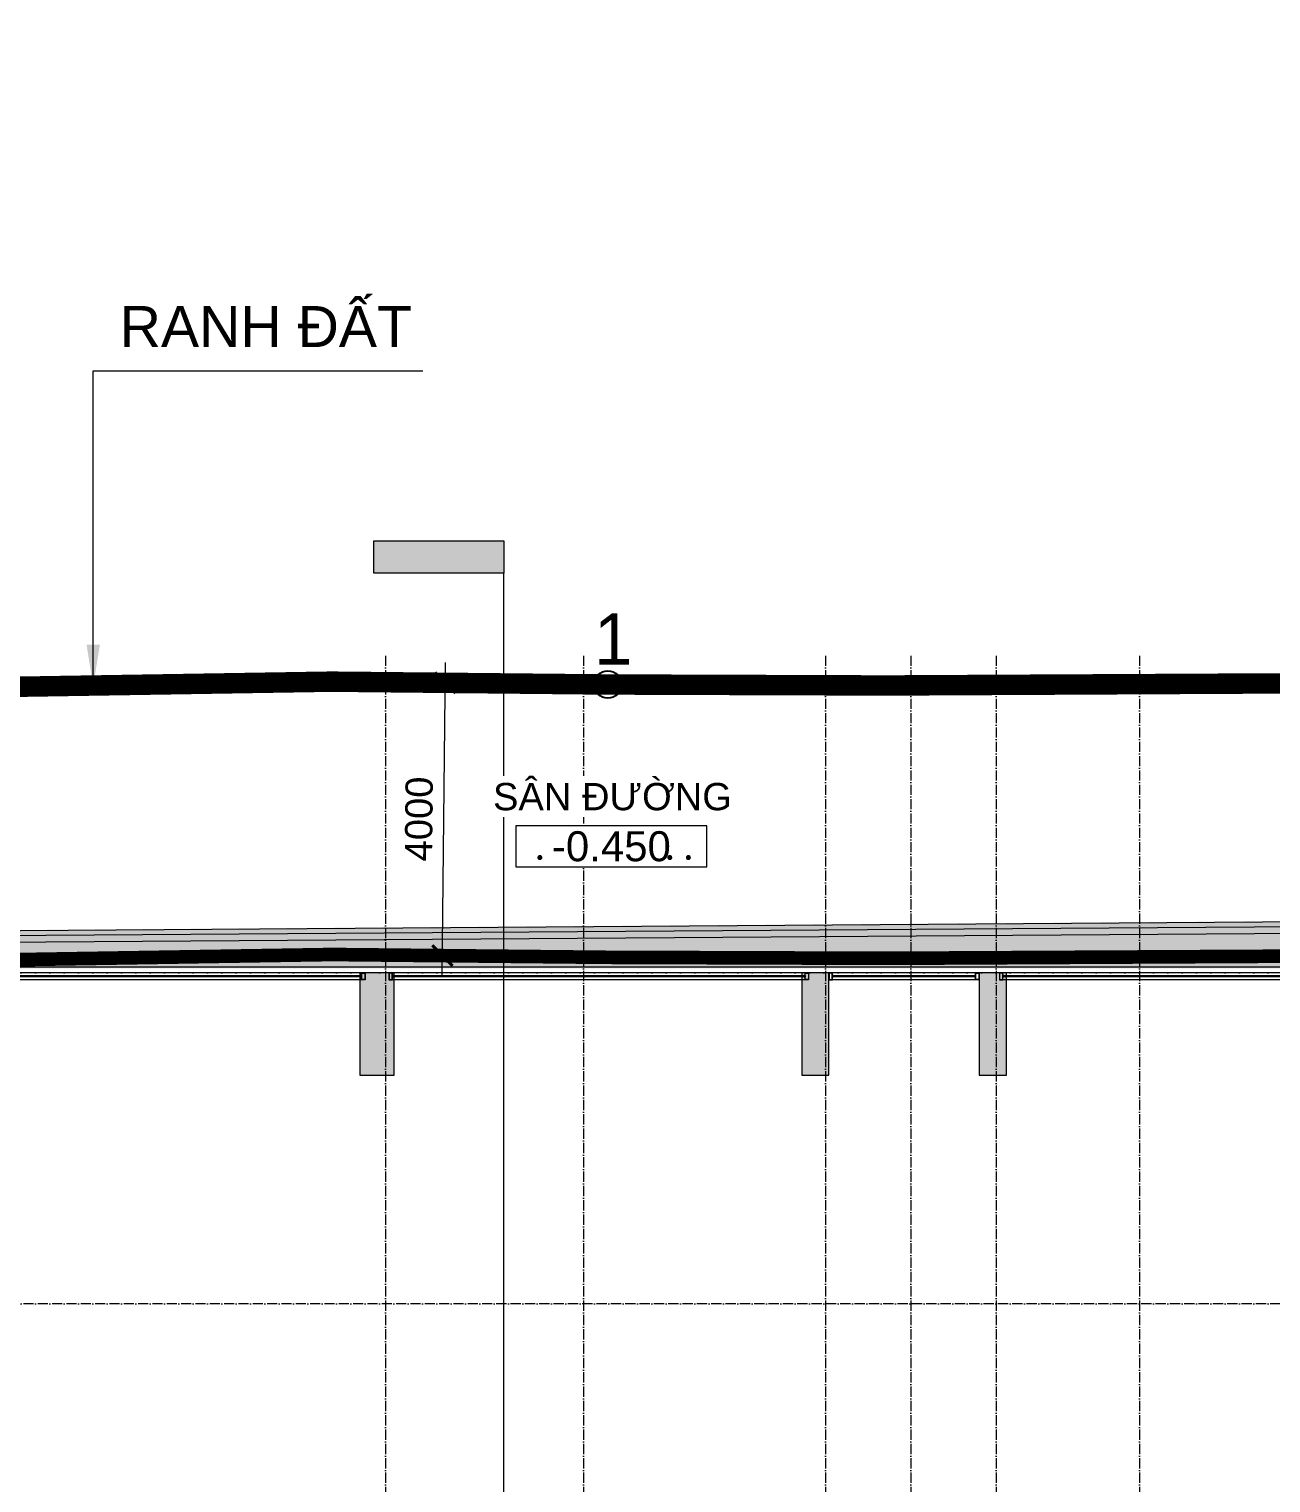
# Model space of a CAD drawing. Header units: millimetres. Extents: x -55734 to 116976, y -16290 to 119094.
# Drawn here: x 11776 to 29979, y 35122 to 56437 of the extents above; entities that cross this region are included whole.
import ezdxf
from ezdxf.enums import TextEntityAlignment as Align
from ezdxf.xclip import XClip

# ---------------------------------------------------------------- set-up
doc = ezdxf.new("R2010")
doc.units = ezdxf.units.MM
doc.header["$XCLIPFRAME"] = 0
for name, pattern in [('gf$0$Dash', [6, 3, -3]), ('Grid Line', [4.2, 3, -0.6, 0, -0.6]), ('HIDDEN2', [4.7625, 3.175, -1.5875]), ('PHANTOM', [63.5, 31.75, -6.35, 6.35, -6.35, 6.35, -6.35])]:
    doc.linetypes.add(name, pattern=pattern)
doc.layers.get('Defpoints').update_dxf_attribs({"color": 230})
for name, color, linetype in [('20180221 BF$0$sohieu_diem', 2, 'Continuous'), ('CGXD', 5, 'HIDDEN2'), ('RD-AB', 4, 'PHANTOM')]:
    doc.layers.add(name, color=color, linetype=linetype)
for name, color, linetype, lineweight in [('@ color hatch', 7, 'Continuous', 13), ('A-FLOR-PATT', 8, 'Continuous', 9), ('CHU', 181, 'Continuous', 5), ('CUA', 31, 'Continuous', 9), ('DIM', 1, 'Continuous', 5), ('G-ANNO-SYMB', 111, 'Continuous', 5), ('KI-HIEU-1', 151, 'Continuous', 9), ('NET THAY 2', 55, 'Continuous', 5), ('NET-CAT', 3, 'Continuous', 15), ('NET-THAY', 2, 'Continuous', 9), ('TRUC', 225, 'Continuous', 5), ('X-COT HAM$0$LC.HA', 8, 'Continuous', 9)]:
    doc.layers.add(name, color=color, linetype=linetype, lineweight=lineweight)
doc.styles.add('20180221 BF$0$VAPTIMN', font='VAPTIMB_0.TTF')
doc.styles.add('Arial', font='arial_1.ttf', dxfattribs={"height": 476.25})
doc.styles.add('Arial_2', font='arial_1.ttf', dxfattribs={"height": 400})
doc.styles.add('Arial_3', font='arial_1.ttf', dxfattribs={"height": 400})
doc.styles.add('TA1', font='arial_1.ttf')
doc.dimstyles.new('D_200_KTx2', dxfattribs={"dimtxt": 400, "dimasz": 300, "dimexe": 300, "dimexo": 300, "dimgap": 160, "dimtad": 1, "dimdec": 0, "dimzin": 9, "dimtxsty": 'TA1', "dimblk": 'ARCHTICK', "dimcen": 1, "dimdle": 300, "dimclrd": 256, "dimclre": 256, "dimclrt": 7, "dimadec": 0, "dimazin": 0, "dimtfac": 1, "dimtdec": 0, "dimtix": 1, "dimtmove": 1, "dimatfit": 3, "dimldrblk": 'ARCHTICK', "dimfxl": 1, "dimtolj": 1, "dimtzin": 0, "dimlwd": -1, "dimlwe": -1, "dimarcsym": 0})
doc.dimstyles.new('Diagonal_-_2_5mm_Arial', dxfattribs={"dimscale": 304.8, "dimtxt": 500, "dimasz": 1.968504, "dimexe": 1.574803, "dimexo": 0.984252, "dimgap": 1, "dimtad": 1, "dimdec": 0, "dimzin": 0, "dimdsep": 46, "dimtxsty": 'Arial_3', "dimblk1": 'OBLIQUE', "dimblk2": 'OBLIQUE', "dimsah": 1, "dimcen": 0.09, "dimdle": 1.574803, "dimclrt": 256, "dimazin": 0, "dimtfac": 1, "dimtdec": 0, "dimtix": 1, "dimtmove": 0, "dimatfit": 3, "dimfxl": 1, "dimtvp": 1, "dimtfill": 1, "dimtolj": 1, "dimtzin": 0, "dimarcsym": 2})

# ---------------------------------------------------------------- blocks, each defined once
blk = doc.blocks.new('ALC1807-ASCENT PLAZA-KET CAU_rvt-1-MẶT BẰNG TẦNG 1')
at = {"layer": 'X-COT HAM$0$LC.HA'}
h = blk.add_hatch(color=256, dxfattribs=at)
h.dxf.hatch_style = 1
h.paths.add_polyline_path([(16625, 41100), (17125, 41100), (17125, 42600), (16625, 42600)])
h = blk.add_hatch(color=256, dxfattribs=at)
h.dxf.hatch_style = 1
h.paths.add_polyline_path([(23501, 42600), (23101, 42600), (23101, 41100), (23501, 41100)])
h = blk.add_hatch(color=256, dxfattribs=at)
h.dxf.hatch_style = 1
h.paths.add_polyline_path([(26101, 42600), (25701, 42600), (25701, 41100), (26101, 41100)])
at = {"ltscale": 1000}
blk.add_lwpolyline([(16625, 41100), (17125, 41100), (17125, 42600), (16625, 42600)], close=True, dxfattribs=at)
at = {"ltscale": 1000, "elevation": 0}
for points in [[(23501, 42600), (23101, 42600), (23101, 41100), (23501, 41100)], [(26101, 42600), (25701, 42600), (25701, 41100), (26101, 41100)]]:
    blk.add_lwpolyline(points, close=True, dxfattribs=at)
blk = doc.blocks.new('Section - 3_32_ x 3_8_-317996-MẶT BẰNG TẦNG 1')
at = {"layer": 'G-ANNO-SYMB'}
blk.add_hatch(color=256, dxfattribs=at).paths.add_polyline_path([(0, 9.525), (0, 0), (-2.38125, 0), (-2.38125, 9.525)], flags=0)
for p, q in [((0, 9.525), (-2.38125, 9.525)), ((-2.38125, 9.525), (-2.38125, 0)), ((0, 0), (0, 9.525)), ((-2.38125, 0), (0, 0))]:
    blk.add_line(p, q, dxfattribs=at)
blk = doc.blocks.new('_ARCHTICK')
at = {"color": 0, "linetype": 'ByBlock', "const_width": 0.15}
blk.add_lwpolyline([(-0.5, -0.5), (0.5, 0.5)], dxfattribs=at)
blk = doc.blocks.new('*D197')
at = {"layer": 'Defpoints', "color": 0, "transparency": 16777216}
for p in [(73609, 80279, 0), (73609, 80279), (73568, 76279, 0)]:
    blk.add_point(p, dxfattribs=at)
at = {"layer": 'DIM', "transparency": 16777216}
blk.add_line((73565, 75979), (73613, 80579), dxfattribs=at)
at = {"layer": 'DIM', "transparency": 16777216, "xscale": 300, "yscale": 300, "zscale": 300}
for p, rotation in [((73609, 80279), 89.41001957894403), ((73568, 76279), 269.410019578944)]:
    blk.add_blockref('_ARCHTICK', p, dxfattribs=dict(at, rotation=rotation))
at = {"layer": 'DIM', "color": 7, "transparency": 16777216, "insert": (73225, 78283), "char_height": 400, "attachment_point": 5, "rotation": 89.41, "style": 'TA1'}
blk.add_mtext('\\A1;4000', dxfattribs=at)
blk = doc.blocks.new('_Oblique')
at = {"color": 0, "linetype": 'ByBlock', "lineweight": -2}
blk.add_line((-0.5, -0.5), (0.5, 0.5), dxfattribs=at)
blk = doc.blocks.new('*U44')
at = {"color": 7, "ltscale": 30, "true_color": 0xffffff, "insert": (520, 350), "char_height": 200, "attachment_point": 5, "bg_fill": 3, "box_fill_scale": 1.25, "bg_fill_color": 256, "bg_fill_true_color": 13158600, "bg_fill_transparency": 0}
blk.add_mtext('\\A1;.      ..', dxfattribs=at)
blk.add_lwpolyline([(-200, 200), (1200, 200), (1200, 500), (-200, 500)], close=True)
at = {"color": 7, "style": 'Arial'}
blk.add_attdef('±0.000', text='', height=220, dxfattribs=at).set_placement((500, 350), align=Align.MIDDLE)
blk = doc.blocks.new('*U149')
for p, q in [((6050, 100, 0), (50, 100, 0)), ((6050, 0, 0), (50, 0, 0)), ((6037, 58, 0), (63, 58, 0)), ((6037, 42, 0), (63, 42, 0))]:
    blk.add_line(p, q)
at = {"ltscale": 100}
for p, q in [((50, 61, 0), (50, 39, 0)), ((50, 61, 0), (50, 39, 0)), ((6050, 61, 0), (6050, 39, 0)), ((6050, 61, 0), (6050, 39, 0))]:
    blk.add_line(p, q, dxfattribs=at)
at = {"color": 1, "lineweight": 0, "ltscale": 10}
blk.add_line((57, 50, 0), (6043, 50, 0), dxfattribs=at)
at = {"ltscale": 25, "elevation": 0}
for points in [[(0, 0), (50, 0), (50, 100), (0, 100)], [(2, 2), (48, 2), (48, 98), (2, 98)]]:
    blk.add_lwpolyline(points, close=True, dxfattribs=at)
at = {"elevation": 0}
for points in [[(50, 39), (50, 61), (63, 61, -0.414214), (63, 60), (63, 57, -0.414214), (63, 56, -0.414214), (62, 57), (62, 59, 0.414214), (62, 60), (52, 60, 0.414214), (51, 59), (51, 40, 0.414214), (52, 40), (62, 40, 0.414214), (62, 40), (62, 43, -0.414214), (63, 43, -0.414214), (63, 43), (63, 39, -0.414214), (63, 39), (50, 39)], [(6050, 39), (6050, 61), (6038, 61, 0.414214), (6037, 60), (6037, 57, 0.414214), (6038, 56, 0.414214), (6038, 57), (6038, 59, -0.414214), (6039, 60), (6049, 60, -0.414214), (6049, 59), (6049, 40, -0.414214), (6049, 40), (6039, 40, -0.414214), (6038, 40), (6038, 43, 0.414214), (6038, 43, 0.414214), (6037, 43), (6037, 39, 0.414214), (6038, 39), (6050, 39)]]:
    blk.add_lwpolyline(points, format="xyb", dxfattribs=at)
for points in [[(50, 40), (50, 59)], [(50, 40), (50, 59)], [(6050, 40), (6050, 59)], [(6050, 40), (6050, 59)]]:
    blk.add_lwpolyline(points, dxfattribs=at)
for points in [[(57, 52, 0.110226), (57, 52), (57, 48, 0.110226), (57, 48, 0.547587), (60, 47, -0.371535), (61, 47, 0.207699), (65, 47, -0.626616), (65, 47, -0.088099), (63, 42), (63, 44), (60, 44), (60, 43), (56, 46, -0.26277), (55, 47), (55, 50), (55, 53, -0.26277), (56, 54), (60, 57), (60, 56), (63, 56), (63, 58, -0.088099), (65, 53, -0.626616), (65, 53, 0.207699), (61, 53, -0.371535), (60, 53, 0.547587)], [(6043, 52, -0.110226), (6043, 52), (6043, 48, -0.110226), (6043, 48, -0.547587), (6040, 47, 0.371535), (6039, 47, -0.207699), (6035, 47, 0.626616), (6035, 47, 0.088099), (6037, 42), (6037, 44), (6040, 44), (6040, 43), (6044, 46, 0.26277), (6045, 47), (6045, 50), (6045, 53, 0.26277), (6044, 54), (6040, 57), (6040, 56), (6037, 56), (6037, 58, 0.088099), (6035, 53, 0.626616), (6035, 53, -0.207699), (6039, 53, 0.371535), (6040, 53, -0.547587)]]:
    blk.add_lwpolyline(points, format="xyb", close=True)
for points in [[(57, 47), (57, 52), (6043, 52), (6043, 47)], [(6100, 100), (6100, 0), (6050, 0), (6050, 100)], [(6098, 98), (6098, 2), (6052, 2), (6052, 98)]]:
    blk.add_lwpolyline(points, close=True)
blk = doc.blocks.new('*U151')
for p, q in [((6100, 100, 0), (50, 100, 0)), ((6100, 0, 0), (50, 0, 0)), ((6087, 58, 0), (63, 58, 0)), ((6087, 42, 0), (63, 42, 0))]:
    blk.add_line(p, q)
at = {"ltscale": 100}
for p, q in [((50, 61, 0), (50, 39, 0)), ((50, 61, 0), (50, 39, 0)), ((6100, 61, 0), (6100, 39, 0)), ((6100, 61, 0), (6100, 39, 0))]:
    blk.add_line(p, q, dxfattribs=at)
at = {"color": 1, "lineweight": 0, "ltscale": 10}
blk.add_line((57, 50, 0), (6093, 50, 0), dxfattribs=at)
at = {"ltscale": 25, "elevation": 0}
for points in [[(0, 0), (50, 0), (50, 100), (0, 100)], [(2, 2), (48, 2), (48, 98), (2, 98)]]:
    blk.add_lwpolyline(points, close=True, dxfattribs=at)
at = {"elevation": 0}
for points in [[(50, 39), (50, 61), (63, 61, -0.414214), (63, 60), (63, 57, -0.414214), (63, 56, -0.414214), (62, 57), (62, 59, 0.414214), (62, 60), (52, 60, 0.414214), (51, 59), (51, 40, 0.414214), (52, 40), (62, 40, 0.414214), (62, 40), (62, 43, -0.414214), (63, 43, -0.414214), (63, 43), (63, 39, -0.414214), (63, 39), (50, 39)], [(6100, 39), (6100, 61), (6087, 61, 0.414214), (6087, 60), (6087, 57, 0.414214), (6087, 56, 0.414214), (6088, 57), (6088, 59, -0.414214), (6088, 60), (6098, 60, -0.414214), (6099, 59), (6099, 40, -0.414214), (6098, 40), (6088, 40, -0.414214), (6088, 40), (6088, 43, 0.414214), (6087, 43, 0.414214), (6087, 43), (6087, 39, 0.414214), (6087, 39), (6100, 39)]]:
    blk.add_lwpolyline(points, format="xyb", dxfattribs=at)
for points in [[(50, 40), (50, 59)], [(50, 40), (50, 59)], [(6100, 40), (6100, 59)], [(6100, 40), (6100, 59)]]:
    blk.add_lwpolyline(points, dxfattribs=at)
for points in [[(57, 52, 0.110226), (57, 52), (57, 48, 0.110226), (57, 48, 0.547587), (60, 47, -0.371535), (61, 47, 0.207699), (65, 47, -0.626616), (65, 47, -0.088099), (63, 42), (63, 44), (60, 44), (60, 43), (56, 46, -0.26277), (55, 47), (55, 50), (55, 53, -0.26277), (56, 54), (60, 57), (60, 56), (63, 56), (63, 58, -0.088099), (65, 53, -0.626616), (65, 53, 0.207699), (61, 53, -0.371535), (60, 53, 0.547587)], [(6093, 52, -0.110226), (6093, 52), (6093, 48, -0.110226), (6093, 48, -0.547587), (6090, 47, 0.371535), (6089, 47, -0.207699), (6085, 47, 0.626616), (6085, 47, 0.088099), (6087, 42), (6087, 44), (6090, 44), (6090, 43), (6094, 46, 0.26277), (6095, 47), (6095, 50), (6095, 53, 0.26277), (6094, 54), (6090, 57), (6090, 56), (6087, 56), (6087, 58, 0.088099), (6085, 53, 0.626616), (6085, 53, -0.207699), (6089, 53, 0.371535), (6090, 53, -0.547587)]]:
    blk.add_lwpolyline(points, format="xyb", close=True)
for points in [[(57, 47), (57, 52), (6093, 52), (6093, 47)], [(6150, 100), (6150, 0), (6100, 0), (6100, 100)], [(6148, 98), (6148, 2), (6102, 2), (6102, 98)]]:
    blk.add_lwpolyline(points, close=True)
blk = doc.blocks.new('*U150')
for p, q in [((2150, 100, 0), (50, 100, 0)), ((2150, 0, 0), (50, 0, 0)), ((2137, 58, 0), (63, 58, 0)), ((2137, 42, 0), (63, 42, 0))]:
    blk.add_line(p, q)
at = {"ltscale": 100}
for p, q in [((50, 61, 0), (50, 39, 0)), ((50, 61, 0), (50, 39, 0)), ((2150, 61, 0), (2150, 39, 0)), ((2150, 61, 0), (2150, 39, 0))]:
    blk.add_line(p, q, dxfattribs=at)
at = {"color": 1, "lineweight": 0, "ltscale": 10}
blk.add_line((57, 50, 0), (2143, 50, 0), dxfattribs=at)
at = {"ltscale": 25, "elevation": 0}
for points in [[(0, 0), (50, 0), (50, 100), (0, 100)], [(2, 2), (48, 2), (48, 98), (2, 98)]]:
    blk.add_lwpolyline(points, close=True, dxfattribs=at)
at = {"elevation": 0}
for points in [[(50, 39), (50, 61), (63, 61, -0.414214), (63, 60), (63, 57, -0.414214), (63, 56, -0.414214), (62, 57), (62, 59, 0.414214), (62, 60), (52, 60, 0.414214), (51, 59), (51, 40, 0.414214), (52, 40), (62, 40, 0.414214), (62, 40), (62, 43, -0.414214), (63, 43, -0.414214), (63, 43), (63, 39, -0.414214), (63, 39), (50, 39)], [(2150, 39), (2150, 61), (2138, 61, 0.414214), (2137, 60), (2137, 57, 0.414214), (2138, 56, 0.414214), (2138, 57), (2138, 59, -0.414214), (2139, 60), (2149, 60, -0.414214), (2149, 59), (2149, 40, -0.414214), (2149, 40), (2139, 40, -0.414214), (2138, 40), (2138, 43, 0.414214), (2138, 43, 0.414214), (2137, 43), (2137, 39, 0.414214), (2138, 39), (2150, 39)]]:
    blk.add_lwpolyline(points, format="xyb", dxfattribs=at)
for points in [[(50, 40), (50, 59)], [(50, 40), (50, 59)], [(2150, 40), (2150, 59)], [(2150, 40), (2150, 59)]]:
    blk.add_lwpolyline(points, dxfattribs=at)
for points in [[(57, 52, 0.110226), (57, 52), (57, 48, 0.110226), (57, 48, 0.547587), (60, 47, -0.371535), (61, 47, 0.207699), (65, 47, -0.626616), (65, 47, -0.088099), (63, 42), (63, 44), (60, 44), (60, 43), (56, 46, -0.26277), (55, 47), (55, 50), (55, 53, -0.26277), (56, 54), (60, 57), (60, 56), (63, 56), (63, 58, -0.088099), (65, 53, -0.626616), (65, 53, 0.207699), (61, 53, -0.371535), (60, 53, 0.547587)], [(2143, 52, -0.110226), (2143, 52), (2143, 48, -0.110226), (2143, 48, -0.547587), (2140, 47, 0.371535), (2139, 47, -0.207699), (2135, 47, 0.626616), (2135, 47, 0.088099), (2137, 42), (2137, 44), (2140, 44), (2140, 43), (2144, 46, 0.26277), (2145, 47), (2145, 50), (2145, 53, 0.26277), (2144, 54), (2140, 57), (2140, 56), (2137, 56), (2137, 58, 0.088099), (2135, 53, 0.626616), (2135, 53, -0.207699), (2139, 53, 0.371535), (2140, 53, -0.547587)]]:
    blk.add_lwpolyline(points, format="xyb", close=True)
for points in [[(57, 47), (57, 52), (2143, 52), (2143, 47)], [(2200, 100), (2200, 0), (2150, 0), (2150, 100)], [(2198, 98), (2198, 2), (2152, 2), (2152, 98)]]:
    blk.add_lwpolyline(points, close=True)
blk = doc.blocks.new('A$C1F0A2BF7')
at = {"layer": '@ color hatch', "ltscale": 0.5}
h = blk.add_hatch(dxfattribs=at)
h.set_pattern_fill('CROSS', color=139, scale=300)
h.set_pattern_definition([(0, (742137.54, 155410.93), (75, 75), [37.5, -112.5]), (90, (742156.29, 155392.18), (-75, 75), [37.5, -112.5])])
edge = h.paths.add_edge_path()
edge.add_line((94051.8, 76093.9), (94038, 76093.9))
edge.add_line((94038, 76093.9), (96735.7, 66597.1))
edge.add_line((96735.7, 66597.1), (97786.2, 66597.1))
edge.add_arc((101660.6, 69727.5), 4981, 218.93709, 284.81082)
edge.add_line((102933.9, 64912), (104142.7, 65227.9))
edge.add_arc((102692.6, 72076), 7000, 188.07709, 281.95648, ccw=False)
edge.add_line((95762, 71092.5), (95375.3, 73817.5))
edge.add_arc((91910, 73325.7), 3500, 8.07709, 52.27071)
edge = h.paths.add_edge_path()
edge.add_line((91885.6, 76825.6), (57579.7, 76586.8))
edge.add_arc((57583.2, 76086.8), 500, 90.39889, 179.17047)
edge.add_line((57083.3, 76094), (94051.8, 76093.9))
edge.add_arc((91910, 73325.7), 3500, 52.27071, 90.39889)
at = {"layer": '20180221 BF$0$sohieu_diem', "color": 3, "const_width": 93.8, "elevation": 0}
blk.add_lwpolyline([(75991.1, 80207.7, 1), (75997.2, 80301.2, 1)], format="xyb", close=True, dxfattribs=at)
at = {"layer": '20180221 BF$0$sohieu_diem'}
blk.add_circle((75994.1, 80254.4, 0), 200, dxfattribs=at)
at = {"layer": 'CGXD', "ltscale": 200, "const_width": 200, "elevation": 0}
blk.add_lwpolyline([(89158.6, 76288.4), (80095.2, 76240.2), (75966.3, 76254.7), (71950.1, 76296), (68041.4, 76232.4), (63824.1, 76163.2), (62710.9, 76152.8), (59200.8, 76148.4), (53256.4, 76129.8), (50614.3, 76167.4), (49470.6, 76197.6), (45331.3, 75911), (45467.8, 74512.2), (46406.7, 74451.5), (47194.7, 63486.7), (46424.3, 63316.7), (46421.1, 61568.3), (46338.6, 57428.9), (46280, 56364.3), (46260.6, 55777.3), (47488.1, 54954.9), (54942.4, 54921.5), (54956.3, 47953.8), (54990.5, 43945.3)], dxfattribs=at)
at = {"layer": 'NET-THAY', "linetype": 'gf$0$Dash', "elevation": 0}
blk.add_lwpolyline([(80838.4, 80244.1), (91862.4, 80320.9, -0.375486), (98841.7, 74304.6), (99228.4, 71579.6, 0.4486097), (103583.2, 68686.3), (112729, 71089.6)], format="xyb", dxfattribs=at)
at = {"layer": 'NET-THAY', "lineweight": 9, "elevation": 0}
blk.add_lwpolyline([(57084.3, 76092.3), (57084.3, 76082, -0.4121759), (57580.8, 76582), (91886.8, 76820.8, -0.375486), (95376.4, 73812.7), (95763.1, 71087.7, 0.4342728), (104145.5, 65223.6)], format="xyb", dxfattribs=at)
at = {"layer": 'KI-HIEU-1', "linetype": 'ByBlock', "xscale": 1.999999999999999, "yscale": 1.999999999999999, "zscale": 1.999999999999999}
blk.add_blockref('*U44', (75045.1, 77183.4, 0), dxfattribs=at).add_auto_attribs({'±0.000': '-0.450'})
at = {"layer": '20180221 BF$0$sohieu_diem', "color": 3, "style": '20180221 BF$0$VAPTIMN'}
blk.add_text('1', height=750, dxfattribs=at).set_placement((75793.2, 80546.4, 0))
at = {"layer": 'CHU', "color": 7, "insert": (74309.8, 78811, 0), "char_height": 400, "width": 3507.615, "attachment_point": 1, "line_spacing_factor": 0.936439, "style": 'Arial_2', "bg_fill": 3, "box_fill_scale": 1.25, "bg_fill_color": 256, "bg_fill_true_color": 13158600, "bg_fill_transparency": 0}
blk.add_mtext('SÂN ĐƯỜNG', dxfattribs=at)
at = {"layer": 'RD-AB', "ltscale": 20, "style": 'Arial'}
blk.add_text('RANH ĐẤT ', height=600, dxfattribs=at).set_placement((68837.3, 85203.1, 0))
at = {"layer": 'DIM'}
dim = blk.add_aligned_dim(p1=(73568.3, 76279.4, 0), p2=(73609.5, 80279, 0), distance=0, dimstyle='D_200_KTx2', dxfattribs=at)
dim.commit()
dim.dimension.update_dxf_attribs({"geometry": '*D197', "text_midpoint": (73224.7, 78282.9, 0)})
at = {"layer": 'NET THAY 2'}
blk.add_leader([(68449.4, 80239.4, 0), (68449.4, 84852.4, 0), (73283.1, 84852.4, 0)], dimstyle='Diagonal_-_2_5mm_Arial', override={"dimgap": 1, "dimtad": 0}, dxfattribs=at)
at = {"layer": 'RD-AB', "ltscale": 30, "const_width": 300, "elevation": 0}
blk.add_lwpolyline([(117344.6, 73191.8), (100730.8, 69175.3), (99106.1, 80624), (95474, 80397.9), (89113.6, 80288), (80091.7, 80240), (75994.1, 80254.4), (71938.4, 80296.2), (67976, 80231.7), (63772.8, 80162.8), (62689.8, 80152.6), (59192.3, 80148.3), (53278.8, 80129.8), (50695.7, 80166.5), (49385.2, 80201.1), (45942.7, 79962.7), (45276.7, 80356.5), (45163.2, 80925.1), (45247, 84236.5), (45176.2, 103598.7)], dxfattribs=at)

msp = doc.modelspace()

# ---------------------------------------------------------------- hatches: boundary and pattern name
at = {"layer": 'A-FLOR-PATT', "lineweight": 5}
h = msp.add_hatch(dxfattribs=at)
h.set_pattern_fill('FP_16', color=256, style=0, pattern_type=2)
h.set_pattern_definition([(97.219, (-2044227.06, -1836508.54), (-100.375984, 77.8062945), [23.812, -155.793]), (52.219, (-2044227.06, -1836508.54), (-100.3754935, 77.8059143), [23.813, -103.188]), (142.219, (-2044227.06, -1836508.54), (-77.8059143, -100.3754935), [23.813, -103.188])])
h.paths.add_polyline_path([(1488.6, 42689.9), (37998.2, 42689.9), (37838.3, 42785.1), (37667.3, 42874.1), (37503.7, 42948.6), (37329.9, 43016.5), (37194.1, 43061.6), (37075.1, 43097), (36893.5, 43141.6), (36710.2, 43176), (36506.8, 43201.8), (36309.2, 43215.2), (36153, 43218.6), (1847.1, 42979.7), (1770.2, 42970.7), (1721.6, 42958.4), (1662.7, 42932.9), (1608.7, 42898.3), (1560.8, 42855.5), (1520.5, 42805.7), (1485.3, 42741.3), (1466, 42689.9)], flags=0)

# ---------------------------------------------------------------- linework, layer by layer
at = {"layer": 'G-ANNO-SYMB'}
msp.add_line((18734.8, -12220.4), (18734.8, 48458), dxfattribs=at)
at = {"layer": 'NET-THAY'}
for p, q in [((12242.2, 46729.3), (8039, 46660.4)), ((16204.6, 46793.8), (12242.2, 46729.3)), ((20260.3, 46752), (16204.6, 46793.8)), ((20260.3, 46752), (24357.9, 46737.6)), ((33379.8, 46785.6), (24357.9, 46737.6)), ((1847.1, 43079.7), (36153, 43318.6)), ((36153.7, 43218.6), (1847.7, 42979.7)), ((1466, 42689.9), (37998.2, 42689.9)), ((16700.5, 42599.9), (10600.5, 42599.9)), ((23200.5, 42599.9), (17050.5, 42599.9)), ((25700.5, 42599.9), (23500.5, 42599.9)), ((32100.5, 42599.9), (26000.5, 42599.9))]:
    msp.add_line(p, q, dxfattribs=at)
at = {"layer": 'TRUC', "linetype": 'Grid Line', "ltscale": 50}
for p, q in [((17000.5, 47249.9), (17000.5, -9494.1)), ((19900.5, 47249.9), (19900.5, -9494.1)), ((23450.5, 47249.9), (23450.5, -9494.1)), ((24700.5, 47249.9), (24700.5, -12161.6)), ((25950.5, 47249.9), (25950.5, -9494.1)), ((28050.5, 47249.9), (28050.5, -12161.6)), ((48819.1, 42599.9), (-18288.8, 42599.9)), ((48819.1, 37749.9), (-19344.9, 37749.9))]:
    msp.add_line(p, q, dxfattribs=at)

# ---------------------------------------------------------------- block references
at = {"layer": 'G-ANNO-SYMB', "extrusion": (0, 0, -1), "xscale": 199.9999999999999, "yscale": 199.9999999999999, "zscale": 199.9999999999999, "rotation": 270.0000000000002}
msp.add_blockref('Section - 3_32_ x 3_8_-317996-MẶT BẰNG TẦNG 1', (-18734.8, 48458), dxfattribs=at)
at = {"layer": 'NET-CAT'}
msp.add_blockref('ALC1807-ASCENT PLAZA-KET CAU_rvt-1-MẶT BẰNG TẦNG 1', (0, 0), dxfattribs=at)

# ---------------------------------------------------------------- next in the draw order: block references
at = {"layer": 'NET THAY 2'}
ref = msp.add_blockref('A$C1F0A2BF7', (-55733.7, -33426.8, 0), dxfattribs=at)
XClip(ref).set_block_clipping_path([(-27462.6186291156, 51738.6749988016), (137958.5174097056, 152520.3806320981)])

# ---------------------------------------------------------------- next in the draw order: block references
at = {"layer": 'CUA', "extrusion": (1.23645e-08, -1.17273e-08, 1)}
for name, p in [('*U149', (10600.5, 42499.9, 0)), ('*U151', (17050.5, 42499.9, 0)), ('*U150', (23500.5, 42499.9, 0)), ('*U149', (26000.5, 42499.9, 0))]:
    msp.add_blockref(name, p, dxfattribs=at)

doc.saveas('drawing.dxf')
